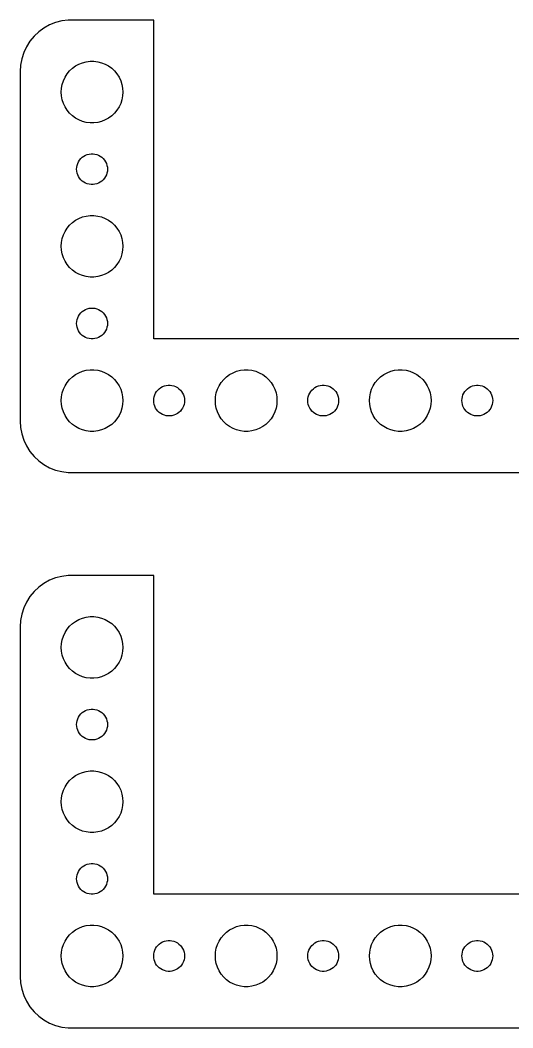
# Model space of a CAD drawing. Header units: metres. Extents: x -52 to 52, y 356 to 724.
# Drawn here: x -52 to -4, y 626 to 724 of the extents above; entities that cross this region are included whole.
import ezdxf

# ---------------------------------------------------------------- set-up
doc = ezdxf.new("R2010")
doc.units = ezdxf.units.M

msp = doc.modelspace()

# ---------------------------------------------------------------- linework, layer by layer
for p, q in [((-49.6791, 723.222), (-50.1871, 722.853)), ((-49.1289, 723.524), (-49.6791, 723.222)), ((-48.5451, 723.755), (-49.1289, 723.524)), ((-47.9369, 723.911), (-48.5451, 723.755)), ((-47.3139, 723.99), (-47.9369, 723.911)), ((-39, 723.99), (-47.3139, 723.99)), ((-39, 693), (-39, 723.99)), ((-50.6448, 722.423), (-51.0451, 721.939)), ((-50.1871, 722.853), (-50.6448, 722.423)), ((-51.3815, 721.409), (-51.6489, 720.841)), ((-51.0451, 721.939), (-51.3815, 721.409)), ((-51.8429, 720.243), (-51.9606, 719.627)), ((-51.6489, 720.841), (-51.8429, 720.243)), ((-51.9606, 719.627), (-52, 719)), ((-47.1869, 719.054), (-46.9123, 719.312)), ((-46.9123, 719.312), (-46.6075, 719.533)), ((-46.6075, 719.533), (-46.2773, 719.714)), ((-46.2773, 719.714), (-45.927, 719.853)), ((-45.927, 719.853), (-45.5621, 719.947)), ((-45.5621, 719.947), (-45.1884, 719.994)), ((-45.1884, 719.994), (-44.8116, 719.994)), ((-44.8116, 719.994), (-44.4379, 719.947)), ((-44.4379, 719.947), (-44.0729, 719.853)), ((-44.0729, 719.853), (-43.7227, 719.714)), ((-43.7227, 719.714), (-43.3925, 719.533)), ((-43.3925, 719.533), (-43.0877, 719.312)), ((-43.0877, 719.312), (-42.8131, 719.054)), ((-52, 719), (-52, 685)), ((-47.7893, 718.104), (-47.6289, 718.445)), ((-47.6289, 718.445), (-47.427, 718.763)), ((-47.427, 718.763), (-47.1869, 719.054)), ((-42.8131, 719.054), (-42.5729, 718.763)), ((-42.5729, 718.763), (-42.3711, 718.445)), ((-42.3711, 718.445), (-42.2107, 718.104)), ((-48, 717), (-47.9763, 717.376)), ((-47.9763, 717.376), (-47.9057, 717.746)), ((-47.9057, 717.746), (-47.7893, 718.104)), ((-42.2107, 718.104), (-42.0942, 717.746)), ((-42.0942, 717.746), (-42.0237, 717.376)), ((-42.0237, 717.376), (-42, 717)), ((-47.9763, 716.624), (-48, 717)), ((-47.9057, 716.254), (-47.9763, 716.624)), ((-47.7893, 715.896), (-47.9057, 716.254)), ((-42.0942, 716.254), (-42.2107, 715.896)), ((-42.0237, 716.624), (-42.0942, 716.254)), ((-42, 717), (-42.0237, 716.624)), ((-47.6289, 715.555), (-47.7893, 715.896)), ((-47.427, 715.237), (-47.6289, 715.555)), ((-42.3711, 715.555), (-42.5729, 715.237)), ((-42.2107, 715.896), (-42.3711, 715.555)), ((-47.1869, 714.946), (-47.427, 715.237)), ((-46.9123, 714.688), (-47.1869, 714.946)), ((-46.6075, 714.467), (-46.9123, 714.688)), ((-46.2773, 714.286), (-46.6075, 714.467)), ((-45.927, 714.147), (-46.2773, 714.286)), ((-43.7227, 714.286), (-44.0729, 714.147)), ((-43.3925, 714.467), (-43.7227, 714.286)), ((-43.0877, 714.688), (-43.3925, 714.467)), ((-42.8131, 714.946), (-43.0877, 714.688)), ((-42.5729, 715.237), (-42.8131, 714.946)), ((-45.5621, 714.053), (-45.927, 714.147)), ((-45.1884, 714.006), (-45.5621, 714.053)), ((-44.8116, 714.006), (-45.1884, 714.006)), ((-44.4379, 714.053), (-44.8116, 714.006)), ((-44.0729, 714.147), (-44.4379, 714.053)), ((-46.3145, 710.223), (-46.2135, 710.382)), ((-46.2135, 710.382), (-46.0934, 710.527)), ((-46.0934, 710.527), (-45.9561, 710.656)), ((-45.9561, 710.656), (-45.8037, 710.766)), ((-45.8037, 710.766), (-45.6387, 710.857)), ((-45.6387, 710.857), (-45.4635, 710.927)), ((-45.4635, 710.927), (-45.2811, 710.973)), ((-45.2811, 710.973), (-45.0942, 710.997)), ((-45.0942, 710.997), (-44.9058, 710.997)), ((-44.9058, 710.997), (-44.7189, 710.973)), ((-44.7189, 710.973), (-44.5365, 710.927)), ((-44.5365, 710.927), (-44.3613, 710.857)), ((-44.3613, 710.857), (-44.1963, 710.766)), ((-44.1963, 710.766), (-44.0439, 710.656)), ((-44.0439, 710.656), (-43.9065, 710.527)), ((-43.9065, 710.527), (-43.7865, 710.382)), ((-43.7865, 710.382), (-43.6855, 710.223)), ((-46.5, 709.5), (-46.4882, 709.688)), ((-46.4882, 709.312), (-46.5, 709.5)), ((-46.4882, 709.688), (-46.4529, 709.873)), ((-46.4529, 709.873), (-46.3947, 710.052)), ((-46.3947, 710.052), (-46.3145, 710.223)), ((-43.6855, 710.223), (-43.6053, 710.052)), ((-43.6053, 710.052), (-43.5471, 709.873)), ((-43.5471, 709.873), (-43.5118, 709.688)), ((-43.5118, 709.688), (-43.5, 709.5)), ((-43.5, 709.5), (-43.5118, 709.312)), ((-46.4529, 709.127), (-46.4882, 709.312)), ((-46.3947, 708.948), (-46.4529, 709.127)), ((-46.3145, 708.777), (-46.3947, 708.948)), ((-46.2135, 708.618), (-46.3145, 708.777)), ((-46.0934, 708.473), (-46.2135, 708.618)), ((-45.9561, 708.344), (-46.0934, 708.473)), ((-43.9065, 708.473), (-44.0439, 708.344)), ((-43.7865, 708.618), (-43.9065, 708.473)), ((-43.6855, 708.777), (-43.7865, 708.618)), ((-43.6053, 708.948), (-43.6855, 708.777)), ((-43.5471, 709.127), (-43.6053, 708.948)), ((-43.5118, 709.312), (-43.5471, 709.127)), ((-45.8037, 708.234), (-45.9561, 708.344)), ((-45.6387, 708.143), (-45.8037, 708.234)), ((-45.4635, 708.073), (-45.6387, 708.143)), ((-45.2811, 708.027), (-45.4635, 708.073)), ((-45.0942, 708.003), (-45.2811, 708.027)), ((-44.9058, 708.003), (-45.0942, 708.003)), ((-44.7189, 708.027), (-44.9058, 708.003)), ((-44.5365, 708.073), (-44.7189, 708.027)), ((-44.3613, 708.143), (-44.5365, 708.073)), ((-44.1963, 708.234), (-44.3613, 708.143)), ((-44.0439, 708.344), (-44.1963, 708.234)), ((-46.9123, 704.312), (-46.6075, 704.533)), ((-46.6075, 704.533), (-46.2773, 704.714)), ((-46.2773, 704.714), (-45.927, 704.853)), ((-45.927, 704.853), (-45.5621, 704.947)), ((-45.5621, 704.947), (-45.1884, 704.994)), ((-45.1884, 704.994), (-44.8116, 704.994)), ((-44.8116, 704.994), (-44.4379, 704.947)), ((-44.4379, 704.947), (-44.0729, 704.853)), ((-44.0729, 704.853), (-43.7227, 704.714)), ((-43.7227, 704.714), (-43.3925, 704.533)), ((-43.3925, 704.533), (-43.0877, 704.312)), ((-47.6289, 703.445), (-47.427, 703.763)), ((-47.427, 703.763), (-47.1869, 704.054)), ((-47.1869, 704.054), (-46.9123, 704.312)), ((-43.0877, 704.312), (-42.8131, 704.054)), ((-42.8131, 704.054), (-42.5729, 703.763)), ((-42.5729, 703.763), (-42.3711, 703.445)), ((-47.9763, 702.376), (-47.9057, 702.746)), ((-47.9057, 702.746), (-47.7893, 703.104)), ((-47.7893, 703.104), (-47.6289, 703.445)), ((-42.3711, 703.445), (-42.2107, 703.104)), ((-42.2107, 703.104), (-42.0942, 702.746)), ((-42.0942, 702.746), (-42.0237, 702.376)), ((-48, 702), (-47.9763, 702.376)), ((-47.9763, 701.624), (-48, 702)), ((-47.9057, 701.254), (-47.9763, 701.624)), ((-42.0237, 701.624), (-42.0942, 701.254)), ((-42.0237, 702.376), (-42, 702)), ((-42, 702), (-42.0237, 701.624)), ((-47.7893, 700.896), (-47.9057, 701.254)), ((-47.6289, 700.555), (-47.7893, 700.896)), ((-42.2107, 700.896), (-42.3711, 700.555)), ((-42.0942, 701.254), (-42.2107, 700.896)), ((-47.427, 700.237), (-47.6289, 700.555)), ((-47.1869, 699.946), (-47.427, 700.237)), ((-46.9123, 699.688), (-47.1869, 699.946)), ((-46.6075, 699.467), (-46.9123, 699.688)), ((-43.0877, 699.688), (-43.3925, 699.467)), ((-42.8131, 699.946), (-43.0877, 699.688)), ((-42.5729, 700.237), (-42.8131, 699.946)), ((-42.3711, 700.555), (-42.5729, 700.237)), ((-46.2773, 699.286), (-46.6075, 699.467)), ((-45.927, 699.147), (-46.2773, 699.286)), ((-45.5621, 699.053), (-45.927, 699.147)), ((-45.1884, 699.006), (-45.5621, 699.053)), ((-44.8116, 699.006), (-45.1884, 699.006)), ((-44.4379, 699.053), (-44.8116, 699.006)), ((-44.0729, 699.147), (-44.4379, 699.053)), ((-43.7227, 699.286), (-44.0729, 699.147)), ((-43.3925, 699.467), (-43.7227, 699.286)), ((-45.9561, 695.656), (-45.8037, 695.766)), ((-45.8037, 695.766), (-45.6387, 695.857)), ((-45.6387, 695.857), (-45.4635, 695.927)), ((-45.4635, 695.927), (-45.2811, 695.973)), ((-45.2811, 695.973), (-45.0942, 695.997)), ((-45.0942, 695.997), (-44.9058, 695.997)), ((-44.9058, 695.997), (-44.7189, 695.973)), ((-44.7189, 695.973), (-44.5365, 695.927)), ((-44.5365, 695.927), (-44.3613, 695.857)), ((-44.3613, 695.857), (-44.1963, 695.766)), ((-44.1963, 695.766), (-44.0439, 695.656)), ((-46.5, 694.5), (-46.4882, 694.688)), ((-46.4882, 694.688), (-46.4529, 694.873)), ((-46.4529, 694.873), (-46.3947, 695.052)), ((-46.3947, 695.052), (-46.3145, 695.223)), ((-46.3145, 695.223), (-46.2135, 695.382)), ((-46.2135, 695.382), (-46.0934, 695.527)), ((-46.0934, 695.527), (-45.9561, 695.656)), ((-44.0439, 695.656), (-43.9065, 695.527)), ((-43.9065, 695.527), (-43.7865, 695.382)), ((-43.7865, 695.382), (-43.6855, 695.223)), ((-43.6855, 695.223), (-43.6053, 695.052)), ((-43.6053, 695.052), (-43.5471, 694.873)), ((-43.5471, 694.873), (-43.5118, 694.688)), ((-43.5118, 694.688), (-43.5, 694.5)), ((-46.4882, 694.312), (-46.5, 694.5)), ((-46.4529, 694.127), (-46.4882, 694.312)), ((-46.3947, 693.948), (-46.4529, 694.127)), ((-46.3145, 693.777), (-46.3947, 693.948)), ((-46.2135, 693.618), (-46.3145, 693.777)), ((-43.6855, 693.777), (-43.7865, 693.618)), ((-43.6053, 693.948), (-43.6855, 693.777)), ((-43.5471, 694.127), (-43.6053, 693.948)), ((-43.5118, 694.312), (-43.5471, 694.127)), ((-43.5, 694.5), (-43.5118, 694.312)), ((-46.0934, 693.473), (-46.2135, 693.618)), ((-45.9561, 693.344), (-46.0934, 693.473)), ((-45.8037, 693.234), (-45.9561, 693.344)), ((-45.6387, 693.143), (-45.8037, 693.234)), ((-45.4635, 693.073), (-45.6387, 693.143)), ((-45.2811, 693.027), (-45.4635, 693.073)), ((-45.0942, 693.003), (-45.2811, 693.027)), ((-44.9058, 693.003), (-45.0942, 693.003)), ((-44.7189, 693.027), (-44.9058, 693.003)), ((-44.5365, 693.073), (-44.7189, 693.027)), ((-44.3613, 693.143), (-44.5365, 693.073)), ((-44.1963, 693.234), (-44.3613, 693.143)), ((-44.0439, 693.344), (-44.1963, 693.234)), ((-43.9065, 693.473), (-44.0439, 693.344)), ((-43.7865, 693.618), (-43.9065, 693.473)), ((39, 693), (-39, 693)), ((-46.2773, 689.714), (-45.927, 689.853)), ((-45.927, 689.853), (-45.5621, 689.947)), ((-45.5621, 689.947), (-45.1884, 689.994)), ((-45.1884, 689.994), (-44.8116, 689.994)), ((-44.8116, 689.994), (-44.4379, 689.947)), ((-44.4379, 689.947), (-44.0729, 689.853)), ((-44.0729, 689.853), (-43.7227, 689.714)), ((-31.2773, 689.714), (-30.927, 689.853)), ((-30.927, 689.853), (-30.5621, 689.947)), ((-30.5621, 689.947), (-30.1884, 689.994)), ((-30.1884, 689.994), (-29.8116, 689.994)), ((-29.8116, 689.994), (-29.4379, 689.947)), ((-29.4379, 689.947), (-29.0729, 689.853)), ((-29.0729, 689.853), (-28.7227, 689.714)), ((-16.2773, 689.714), (-15.927, 689.853)), ((-15.927, 689.853), (-15.5621, 689.947)), ((-15.5621, 689.947), (-15.1884, 689.994)), ((-15.1884, 689.994), (-14.8116, 689.994)), ((-14.8116, 689.994), (-14.4379, 689.947)), ((-14.4379, 689.947), (-14.0729, 689.853)), ((-14.0729, 689.853), (-13.7227, 689.714)), ((-47.427, 688.763), (-47.1869, 689.054)), ((-47.1869, 689.054), (-46.9123, 689.312)), ((-46.9123, 689.312), (-46.6075, 689.533)), ((-46.6075, 689.533), (-46.2773, 689.714)), ((-43.7227, 689.714), (-43.3925, 689.533)), ((-43.3925, 689.533), (-43.0877, 689.312)), ((-43.0877, 689.312), (-42.8131, 689.054)), ((-42.8131, 689.054), (-42.5729, 688.763)), ((-32.427, 688.763), (-32.1869, 689.054)), ((-32.1869, 689.054), (-31.9123, 689.312)), ((-31.9123, 689.312), (-31.6075, 689.533)), ((-31.6075, 689.533), (-31.2773, 689.714)), ((-28.7227, 689.714), (-28.3925, 689.533)), ((-28.3925, 689.533), (-28.0877, 689.312)), ((-28.0877, 689.312), (-27.8131, 689.054)), ((-27.8131, 689.054), (-27.5729, 688.763)), ((-17.427, 688.763), (-17.1869, 689.054)), ((-17.1869, 689.054), (-16.9123, 689.312)), ((-16.9123, 689.312), (-16.6075, 689.533)), ((-16.6075, 689.533), (-16.2773, 689.714)), ((-13.7227, 689.714), (-13.3925, 689.533)), ((-13.3925, 689.533), (-13.0877, 689.312)), ((-13.0877, 689.312), (-12.8131, 689.054)), ((-12.8131, 689.054), (-12.5729, 688.763)), ((-47.9057, 687.746), (-47.7893, 688.104)), ((-47.7893, 688.104), (-47.6289, 688.445)), ((-47.6289, 688.445), (-47.427, 688.763)), ((-42.5729, 688.763), (-42.3711, 688.445)), ((-42.3711, 688.445), (-42.2107, 688.104)), ((-42.2107, 688.104), (-42.0942, 687.746)), ((-38.8145, 687.723), (-38.7135, 687.882)), ((-38.7135, 687.882), (-38.5934, 688.027)), ((-38.5934, 688.027), (-38.4561, 688.156)), ((-38.4561, 688.156), (-38.3037, 688.266)), ((-38.3037, 688.266), (-38.1387, 688.357)), ((-38.1387, 688.357), (-37.9635, 688.427)), ((-37.9635, 688.427), (-37.7811, 688.473)), ((-37.7811, 688.473), (-37.5942, 688.497)), ((-37.5942, 688.497), (-37.4058, 688.497)), ((-37.4058, 688.497), (-37.2189, 688.473)), ((-37.2189, 688.473), (-37.0365, 688.427)), ((-37.0365, 688.427), (-36.8613, 688.357)), ((-36.8613, 688.357), (-36.6963, 688.266)), ((-36.6963, 688.266), (-36.5439, 688.156)), ((-36.5439, 688.156), (-36.4065, 688.027)), ((-36.4065, 688.027), (-36.2865, 687.882)), ((-36.2865, 687.882), (-36.1855, 687.723)), ((-32.9057, 687.746), (-32.7893, 688.104)), ((-32.7893, 688.104), (-32.6289, 688.445)), ((-32.6289, 688.445), (-32.427, 688.763)), ((-27.5729, 688.763), (-27.3711, 688.445)), ((-27.3711, 688.445), (-27.2107, 688.104)), ((-27.2107, 688.104), (-27.0942, 687.746)), ((-23.8145, 687.723), (-23.7135, 687.882)), ((-23.7135, 687.882), (-23.5934, 688.027)), ((-23.5934, 688.027), (-23.4561, 688.156)), ((-23.4561, 688.156), (-23.3037, 688.266)), ((-23.3037, 688.266), (-23.1387, 688.357)), ((-23.1387, 688.357), (-22.9635, 688.427)), ((-22.9635, 688.427), (-22.7811, 688.473)), ((-22.7811, 688.473), (-22.5942, 688.497)), ((-22.5942, 688.497), (-22.4058, 688.497)), ((-22.4058, 688.497), (-22.2189, 688.473)), ((-22.2189, 688.473), (-22.0365, 688.427)), ((-22.0365, 688.427), (-21.8613, 688.357)), ((-21.8613, 688.357), (-21.6963, 688.266)), ((-21.6963, 688.266), (-21.5439, 688.156)), ((-21.5439, 688.156), (-21.4065, 688.027)), ((-21.4065, 688.027), (-21.2865, 687.882)), ((-21.2865, 687.882), (-21.1855, 687.723)), ((-17.9057, 687.746), (-17.7893, 688.104)), ((-17.7893, 688.104), (-17.6289, 688.445)), ((-17.6289, 688.445), (-17.427, 688.763)), ((-12.5729, 688.763), (-12.3711, 688.445)), ((-12.3711, 688.445), (-12.2107, 688.104)), ((-12.2107, 688.104), (-12.0942, 687.746)), ((-8.81445, 687.723), (-8.71352, 687.882)), ((-8.71352, 687.882), (-8.59344, 688.027)), ((-8.59344, 688.027), (-8.45613, 688.156)), ((-8.45613, 688.156), (-8.30373, 688.266)), ((-8.30373, 688.266), (-8.13866, 688.357)), ((-8.13866, 688.357), (-7.96352, 688.427)), ((-7.96352, 688.427), (-7.78107, 688.473)), ((-7.78107, 688.473), (-7.59418, 688.497)), ((-7.59418, 688.497), (-7.40581, 688.497)), ((-7.40581, 688.497), (-7.21892, 688.473)), ((-7.21892, 688.473), (-7.03647, 688.427)), ((-7.03647, 688.427), (-6.86133, 688.357)), ((-6.86133, 688.357), (-6.69626, 688.266)), ((-6.69626, 688.266), (-6.54385, 688.156)), ((-6.54385, 688.156), (-6.40654, 688.027)), ((-6.40654, 688.027), (-6.28647, 687.882)), ((-6.28647, 687.882), (-6.18553, 687.723)), ((-48, 687), (-47.9763, 687.376)), ((-47.9763, 686.624), (-48, 687)), ((-47.9763, 687.376), (-47.9057, 687.746)), ((-42.0942, 687.746), (-42.0237, 687.376)), ((-42.0237, 687.376), (-42, 687)), ((-42, 687), (-42.0237, 686.624)), ((-39, 687), (-38.9882, 687.188)), ((-38.9882, 686.812), (-39, 687)), ((-38.9882, 687.188), (-38.9529, 687.373)), ((-38.9529, 687.373), (-38.8947, 687.552)), ((-38.8947, 687.552), (-38.8145, 687.723)), ((-36.1855, 687.723), (-36.1053, 687.552)), ((-36.1053, 687.552), (-36.0471, 687.373)), ((-36.0471, 687.373), (-36.0118, 687.188)), ((-36.0118, 687.188), (-36, 687)), ((-36, 687), (-36.0118, 686.812)), ((-33, 687), (-32.9763, 687.376)), ((-32.9763, 686.624), (-33, 687)), ((-32.9763, 687.376), (-32.9057, 687.746)), ((-27.0942, 687.746), (-27.0237, 687.376)), ((-27.0237, 687.376), (-27, 687)), ((-27, 687), (-27.0237, 686.624)), ((-24, 687), (-23.9882, 687.188)), ((-23.9882, 686.812), (-24, 687)), ((-23.9882, 687.188), (-23.9529, 687.373)), ((-23.9529, 687.373), (-23.8947, 687.552)), ((-23.8947, 687.552), (-23.8145, 687.723)), ((-21.1855, 687.723), (-21.1053, 687.552)), ((-21.1053, 687.552), (-21.0471, 687.373)), ((-21.0471, 687.373), (-21.0118, 687.188)), ((-21.0118, 687.188), (-21, 687)), ((-21, 687), (-21.0118, 686.812)), ((-18, 687), (-17.9763, 687.376)), ((-17.9763, 686.624), (-18, 687)), ((-17.9763, 687.376), (-17.9057, 687.746)), ((-12.0942, 687.746), (-12.0237, 687.376)), ((-12.0237, 687.376), (-12, 687)), ((-12, 687), (-12.0237, 686.624)), ((-9, 687), (-8.98816, 687.188)), ((-8.98816, 686.812), (-9, 687)), ((-8.98816, 687.188), (-8.95287, 687.373)), ((-8.95287, 687.373), (-8.89465, 687.552)), ((-8.89465, 687.552), (-8.81445, 687.723)), ((-6.18553, 687.723), (-6.10533, 687.552)), ((-6.10533, 687.552), (-6.04712, 687.373)), ((-6.04712, 687.373), (-6.01183, 687.188)), ((-6.01183, 687.188), (-6, 687)), ((-6, 687), (-6.01183, 686.812)), ((-47.9057, 686.254), (-47.9763, 686.624)), ((-47.7893, 685.896), (-47.9057, 686.254)), ((-47.6289, 685.555), (-47.7893, 685.896)), ((-42.2107, 685.896), (-42.3711, 685.555)), ((-42.0942, 686.254), (-42.2107, 685.896)), ((-42.0237, 686.624), (-42.0942, 686.254)), ((-38.9529, 686.627), (-38.9882, 686.812)), ((-38.8947, 686.448), (-38.9529, 686.627)), ((-38.8145, 686.277), (-38.8947, 686.448)), ((-38.7135, 686.118), (-38.8145, 686.277)), ((-38.5934, 685.973), (-38.7135, 686.118)), ((-38.4561, 685.844), (-38.5934, 685.973)), ((-36.4065, 685.973), (-36.5439, 685.844)), ((-36.2865, 686.118), (-36.4065, 685.973)), ((-36.1855, 686.277), (-36.2865, 686.118)), ((-36.1053, 686.448), (-36.1855, 686.277)), ((-36.0471, 686.627), (-36.1053, 686.448)), ((-36.0118, 686.812), (-36.0471, 686.627)), ((-32.9057, 686.254), (-32.9763, 686.624)), ((-32.7893, 685.896), (-32.9057, 686.254)), ((-32.6289, 685.555), (-32.7893, 685.896)), ((-27.2107, 685.896), (-27.3711, 685.555)), ((-27.0942, 686.254), (-27.2107, 685.896)), ((-27.0237, 686.624), (-27.0942, 686.254)), ((-23.9529, 686.627), (-23.9882, 686.812)), ((-23.8947, 686.448), (-23.9529, 686.627)), ((-23.8145, 686.277), (-23.8947, 686.448)), ((-23.7135, 686.118), (-23.8145, 686.277)), ((-23.5934, 685.973), (-23.7135, 686.118)), ((-23.4561, 685.844), (-23.5934, 685.973)), ((-21.4065, 685.973), (-21.5439, 685.844)), ((-21.2865, 686.118), (-21.4065, 685.973)), ((-21.1855, 686.277), (-21.2865, 686.118)), ((-21.1053, 686.448), (-21.1855, 686.277)), ((-21.0471, 686.627), (-21.1053, 686.448)), ((-21.0118, 686.812), (-21.0471, 686.627)), ((-17.9057, 686.254), (-17.9763, 686.624)), ((-17.7893, 685.896), (-17.9057, 686.254)), ((-17.6289, 685.555), (-17.7893, 685.896)), ((-12.2107, 685.896), (-12.3711, 685.555)), ((-12.0942, 686.254), (-12.2107, 685.896)), ((-12.0237, 686.624), (-12.0942, 686.254)), ((-8.95287, 686.627), (-8.98816, 686.812)), ((-8.89465, 686.448), (-8.95287, 686.627)), ((-8.81445, 686.277), (-8.89465, 686.448)), ((-8.71352, 686.118), (-8.81445, 686.277)), ((-8.59344, 685.973), (-8.71352, 686.118)), ((-8.45613, 685.844), (-8.59344, 685.973)), ((-6.40654, 685.973), (-6.54385, 685.844)), ((-6.28647, 686.118), (-6.40654, 685.973)), ((-6.18553, 686.277), (-6.28647, 686.118)), ((-6.10533, 686.448), (-6.18553, 686.277)), ((-6.04712, 686.627), (-6.10533, 686.448)), ((-6.01183, 686.812), (-6.04712, 686.627)), ((-52, 685), (-51.9606, 684.373)), ((-47.427, 685.237), (-47.6289, 685.555)), ((-47.1869, 684.946), (-47.427, 685.237)), ((-46.9123, 684.688), (-47.1869, 684.946)), ((-42.8131, 684.946), (-43.0877, 684.688)), ((-42.5729, 685.237), (-42.8131, 684.946)), ((-42.3711, 685.555), (-42.5729, 685.237)), ((-38.3037, 685.734), (-38.4561, 685.844)), ((-38.1387, 685.643), (-38.3037, 685.734)), ((-37.9635, 685.573), (-38.1387, 685.643)), ((-37.7811, 685.527), (-37.9635, 685.573)), ((-37.5942, 685.503), (-37.7811, 685.527)), ((-37.4058, 685.503), (-37.5942, 685.503)), ((-37.2189, 685.527), (-37.4058, 685.503)), ((-37.0365, 685.573), (-37.2189, 685.527)), ((-36.8613, 685.643), (-37.0365, 685.573)), ((-36.6963, 685.734), (-36.8613, 685.643)), ((-36.5439, 685.844), (-36.6963, 685.734)), ((-32.427, 685.237), (-32.6289, 685.555)), ((-32.1869, 684.946), (-32.427, 685.237)), ((-31.9123, 684.688), (-32.1869, 684.946)), ((-27.8131, 684.946), (-28.0877, 684.688)), ((-27.5729, 685.237), (-27.8131, 684.946)), ((-27.3711, 685.555), (-27.5729, 685.237)), ((-23.3037, 685.734), (-23.4561, 685.844)), ((-23.1387, 685.643), (-23.3037, 685.734)), ((-22.9635, 685.573), (-23.1387, 685.643)), ((-22.7811, 685.527), (-22.9635, 685.573)), ((-22.5942, 685.503), (-22.7811, 685.527)), ((-22.4058, 685.503), (-22.5942, 685.503)), ((-22.2189, 685.527), (-22.4058, 685.503)), ((-22.0365, 685.573), (-22.2189, 685.527)), ((-21.8613, 685.643), (-22.0365, 685.573)), ((-21.6963, 685.734), (-21.8613, 685.643)), ((-21.5439, 685.844), (-21.6963, 685.734)), ((-17.427, 685.237), (-17.6289, 685.555)), ((-17.1869, 684.946), (-17.427, 685.237)), ((-16.9123, 684.688), (-17.1869, 684.946)), ((-12.8131, 684.946), (-13.0877, 684.688)), ((-12.5729, 685.237), (-12.8131, 684.946)), ((-12.3711, 685.555), (-12.5729, 685.237)), ((-8.30373, 685.734), (-8.45613, 685.844)), ((-8.13866, 685.643), (-8.30373, 685.734)), ((-7.96352, 685.573), (-8.13866, 685.643)), ((-7.78107, 685.527), (-7.96352, 685.573)), ((-7.59418, 685.503), (-7.78107, 685.527)), ((-7.40581, 685.503), (-7.59418, 685.503)), ((-7.21892, 685.527), (-7.40581, 685.503)), ((-7.03647, 685.573), (-7.21892, 685.527)), ((-6.86133, 685.643), (-7.03647, 685.573)), ((-6.69626, 685.734), (-6.86133, 685.643)), ((-6.54385, 685.844), (-6.69626, 685.734)), ((-51.9606, 684.373), (-51.8429, 683.757)), ((-46.6075, 684.467), (-46.9123, 684.688)), ((-46.2773, 684.286), (-46.6075, 684.467)), ((-45.927, 684.147), (-46.2773, 684.286)), ((-45.5621, 684.053), (-45.927, 684.147)), ((-45.1884, 684.006), (-45.5621, 684.053)), ((-44.8116, 684.006), (-45.1884, 684.006)), ((-44.4379, 684.053), (-44.8116, 684.006)), ((-44.0729, 684.147), (-44.4379, 684.053)), ((-43.7227, 684.286), (-44.0729, 684.147)), ((-43.3925, 684.467), (-43.7227, 684.286)), ((-43.0877, 684.688), (-43.3925, 684.467)), ((-31.6075, 684.467), (-31.9123, 684.688)), ((-31.2773, 684.286), (-31.6075, 684.467)), ((-30.927, 684.147), (-31.2773, 684.286)), ((-30.5621, 684.053), (-30.927, 684.147)), ((-30.1884, 684.006), (-30.5621, 684.053)), ((-29.8116, 684.006), (-30.1884, 684.006)), ((-29.4379, 684.053), (-29.8116, 684.006)), ((-29.0729, 684.147), (-29.4379, 684.053)), ((-28.7227, 684.286), (-29.0729, 684.147)), ((-28.3925, 684.467), (-28.7227, 684.286)), ((-28.0877, 684.688), (-28.3925, 684.467)), ((-16.6075, 684.467), (-16.9123, 684.688)), ((-16.2773, 684.286), (-16.6075, 684.467)), ((-15.927, 684.147), (-16.2773, 684.286)), ((-15.5621, 684.053), (-15.927, 684.147)), ((-15.1884, 684.006), (-15.5621, 684.053)), ((-14.8116, 684.006), (-15.1884, 684.006)), ((-14.4379, 684.053), (-14.8116, 684.006)), ((-14.0729, 684.147), (-14.4379, 684.053)), ((-13.7227, 684.286), (-14.0729, 684.147)), ((-13.3925, 684.467), (-13.7227, 684.286)), ((-13.0877, 684.688), (-13.3925, 684.467)), ((-51.8429, 683.757), (-51.6489, 683.159)), ((-51.6489, 683.159), (-51.3815, 682.591)), ((-51.3815, 682.591), (-51.0451, 682.061)), ((-51.0451, 682.061), (-50.6448, 681.577)), ((-50.6448, 681.577), (-50.1871, 681.147)), ((-50.1871, 681.147), (-49.6791, 680.778)), ((-49.6791, 680.778), (-49.1289, 680.476)), ((-49.1289, 680.476), (-48.5451, 680.245)), ((-48.5451, 680.245), (-47.9369, 680.089)), ((-47.9369, 680.089), (-47.3139, 680.01)), ((-47.3139, 680.01), (47.3139, 680.01)), ((-49.6791, 669.222), (-50.1871, 668.853)), ((-49.1289, 669.524), (-49.6791, 669.222)), ((-48.5451, 669.755), (-49.1289, 669.524)), ((-47.9369, 669.911), (-48.5451, 669.755)), ((-47.3139, 669.99), (-47.9369, 669.911)), ((-39, 669.99), (-47.3139, 669.99)), ((-39, 639), (-39, 669.99)), ((-50.6448, 668.423), (-51.0451, 667.939)), ((-50.1871, 668.853), (-50.6448, 668.423)), ((-51.3815, 667.409), (-51.6489, 666.841)), ((-51.0451, 667.939), (-51.3815, 667.409)), ((-51.6489, 666.841), (-51.8429, 666.243)), ((-51.9606, 665.627), (-52, 665)), ((-51.8429, 666.243), (-51.9606, 665.627)), ((-47.1869, 665.054), (-46.9123, 665.312)), ((-46.9123, 665.312), (-46.6075, 665.533)), ((-46.6075, 665.533), (-46.2773, 665.714)), ((-46.2773, 665.714), (-45.927, 665.853)), ((-45.927, 665.853), (-45.5621, 665.947)), ((-45.5621, 665.947), (-45.1884, 665.994)), ((-45.1884, 665.994), (-44.8116, 665.994)), ((-44.8116, 665.994), (-44.4379, 665.947)), ((-44.4379, 665.947), (-44.0729, 665.853)), ((-44.0729, 665.853), (-43.7227, 665.714)), ((-43.7227, 665.714), (-43.3925, 665.533)), ((-43.3925, 665.533), (-43.0877, 665.312)), ((-43.0877, 665.312), (-42.8131, 665.054)), ((-52, 665), (-52, 631)), ((-47.7893, 664.104), (-47.6289, 664.445)), ((-47.6289, 664.445), (-47.427, 664.763)), ((-47.427, 664.763), (-47.1869, 665.054)), ((-42.8131, 665.054), (-42.5729, 664.763)), ((-42.5729, 664.763), (-42.3711, 664.445)), ((-42.3711, 664.445), (-42.2107, 664.104)), ((-48, 663), (-47.9763, 663.376)), ((-47.9763, 663.376), (-47.9057, 663.746)), ((-47.9057, 663.746), (-47.7893, 664.104)), ((-42.2107, 664.104), (-42.0942, 663.746)), ((-42.0942, 663.746), (-42.0237, 663.376)), ((-42.0237, 663.376), (-42, 663)), ((-47.9763, 662.624), (-48, 663)), ((-47.9057, 662.254), (-47.9763, 662.624)), ((-42.0237, 662.624), (-42.0942, 662.254)), ((-42, 663), (-42.0237, 662.624)), ((-47.7893, 661.896), (-47.9057, 662.254)), ((-47.6289, 661.555), (-47.7893, 661.896)), ((-47.427, 661.237), (-47.6289, 661.555)), ((-42.3711, 661.555), (-42.5729, 661.237)), ((-42.2107, 661.896), (-42.3711, 661.555)), ((-42.0942, 662.254), (-42.2107, 661.896)), ((-47.1869, 660.946), (-47.427, 661.237)), ((-46.9123, 660.688), (-47.1869, 660.946)), ((-46.6075, 660.467), (-46.9123, 660.688)), ((-46.2773, 660.286), (-46.6075, 660.467)), ((-43.3925, 660.467), (-43.7227, 660.286)), ((-43.0877, 660.688), (-43.3925, 660.467)), ((-42.8131, 660.946), (-43.0877, 660.688)), ((-42.5729, 661.237), (-42.8131, 660.946)), ((-45.927, 660.147), (-46.2773, 660.286)), ((-45.5621, 660.053), (-45.927, 660.147)), ((-45.1884, 660.006), (-45.5621, 660.053)), ((-44.8116, 660.006), (-45.1884, 660.006)), ((-44.4379, 660.053), (-44.8116, 660.006)), ((-44.0729, 660.147), (-44.4379, 660.053)), ((-43.7227, 660.286), (-44.0729, 660.147)), ((-46.2135, 656.382), (-46.0934, 656.527)), ((-46.0934, 656.527), (-45.9561, 656.656)), ((-45.9561, 656.656), (-45.8037, 656.766)), ((-45.8037, 656.766), (-45.6387, 656.857)), ((-45.6387, 656.857), (-45.4635, 656.927)), ((-45.4635, 656.927), (-45.2811, 656.973)), ((-45.2811, 656.973), (-45.0942, 656.997)), ((-45.0942, 656.997), (-44.9058, 656.997)), ((-44.9058, 656.997), (-44.7189, 656.973)), ((-44.7189, 656.973), (-44.5365, 656.927)), ((-44.5365, 656.927), (-44.3613, 656.857)), ((-44.3613, 656.857), (-44.1963, 656.766)), ((-44.1963, 656.766), (-44.0439, 656.656)), ((-44.0439, 656.656), (-43.9065, 656.527)), ((-43.9065, 656.527), (-43.7865, 656.382)), ((-46.5, 655.5), (-46.4882, 655.688)), ((-46.4882, 655.312), (-46.5, 655.5)), ((-46.4882, 655.688), (-46.4529, 655.873)), ((-46.4529, 655.873), (-46.3947, 656.052)), ((-46.3947, 656.052), (-46.3145, 656.223)), ((-46.3145, 656.223), (-46.2135, 656.382)), ((-43.7865, 656.382), (-43.6855, 656.223)), ((-43.6855, 656.223), (-43.6053, 656.052)), ((-43.6053, 656.052), (-43.5471, 655.873)), ((-43.5471, 655.873), (-43.5118, 655.688)), ((-43.5118, 655.688), (-43.5, 655.5)), ((-43.5, 655.5), (-43.5118, 655.312)), ((-46.4529, 655.127), (-46.4882, 655.312)), ((-46.3947, 654.948), (-46.4529, 655.127)), ((-46.3145, 654.777), (-46.3947, 654.948)), ((-46.2135, 654.618), (-46.3145, 654.777)), ((-46.0934, 654.473), (-46.2135, 654.618)), ((-43.7865, 654.618), (-43.9065, 654.473)), ((-43.6855, 654.777), (-43.7865, 654.618)), ((-43.6053, 654.948), (-43.6855, 654.777)), ((-43.5471, 655.127), (-43.6053, 654.948)), ((-43.5118, 655.312), (-43.5471, 655.127)), ((-45.9561, 654.344), (-46.0934, 654.473)), ((-45.8037, 654.234), (-45.9561, 654.344)), ((-45.6387, 654.143), (-45.8037, 654.234)), ((-45.4635, 654.073), (-45.6387, 654.143)), ((-45.2811, 654.027), (-45.4635, 654.073)), ((-45.0942, 654.003), (-45.2811, 654.027)), ((-44.9058, 654.003), (-45.0942, 654.003)), ((-44.7189, 654.027), (-44.9058, 654.003)), ((-44.5365, 654.073), (-44.7189, 654.027)), ((-44.3613, 654.143), (-44.5365, 654.073)), ((-44.1963, 654.234), (-44.3613, 654.143)), ((-44.0439, 654.344), (-44.1963, 654.234)), ((-43.9065, 654.473), (-44.0439, 654.344)), ((-46.6075, 650.533), (-46.2773, 650.714)), ((-46.2773, 650.714), (-45.927, 650.853)), ((-45.927, 650.853), (-45.5621, 650.947)), ((-45.5621, 650.947), (-45.1884, 650.994)), ((-45.1884, 650.994), (-44.8116, 650.994)), ((-44.8116, 650.994), (-44.4379, 650.947)), ((-44.4379, 650.947), (-44.0729, 650.853)), ((-44.0729, 650.853), (-43.7227, 650.714)), ((-43.7227, 650.714), (-43.3925, 650.533)), ((-47.6289, 649.445), (-47.427, 649.763)), ((-47.427, 649.763), (-47.1869, 650.054)), ((-47.1869, 650.054), (-46.9123, 650.312)), ((-46.9123, 650.312), (-46.6075, 650.533)), ((-43.3925, 650.533), (-43.0877, 650.312)), ((-43.0877, 650.312), (-42.8131, 650.054)), ((-42.8131, 650.054), (-42.5729, 649.763)), ((-42.5729, 649.763), (-42.3711, 649.445)), ((-47.9763, 648.376), (-47.9057, 648.746)), ((-47.9057, 648.746), (-47.7893, 649.104)), ((-47.7893, 649.104), (-47.6289, 649.445)), ((-42.3711, 649.445), (-42.2107, 649.104)), ((-42.2107, 649.104), (-42.0942, 648.746)), ((-42.0942, 648.746), (-42.0237, 648.376)), ((-48, 648), (-47.9763, 648.376)), ((-47.9763, 647.624), (-48, 648)), ((-42.0237, 648.376), (-42, 648)), ((-42, 648), (-42.0237, 647.624)), ((-47.9057, 647.254), (-47.9763, 647.624)), ((-47.7893, 646.896), (-47.9057, 647.254)), ((-47.6289, 646.555), (-47.7893, 646.896)), ((-42.2107, 646.896), (-42.3711, 646.555)), ((-42.0942, 647.254), (-42.2107, 646.896)), ((-42.0237, 647.624), (-42.0942, 647.254)), ((-47.427, 646.237), (-47.6289, 646.555)), ((-47.1869, 645.946), (-47.427, 646.237)), ((-46.9123, 645.688), (-47.1869, 645.946)), ((-42.8131, 645.946), (-43.0877, 645.688)), ((-42.5729, 646.237), (-42.8131, 645.946)), ((-42.3711, 646.555), (-42.5729, 646.237)), ((-46.6075, 645.467), (-46.9123, 645.688)), ((-46.2773, 645.286), (-46.6075, 645.467)), ((-45.927, 645.147), (-46.2773, 645.286)), ((-45.5621, 645.053), (-45.927, 645.147)), ((-45.1884, 645.006), (-45.5621, 645.053)), ((-44.8116, 645.006), (-45.1884, 645.006)), ((-44.4379, 645.053), (-44.8116, 645.006)), ((-44.0729, 645.147), (-44.4379, 645.053)), ((-43.7227, 645.286), (-44.0729, 645.147)), ((-43.3925, 645.467), (-43.7227, 645.286)), ((-43.0877, 645.688), (-43.3925, 645.467)), ((-45.8037, 641.766), (-45.6387, 641.857)), ((-45.6387, 641.857), (-45.4635, 641.927)), ((-45.4635, 641.927), (-45.2811, 641.973)), ((-45.2811, 641.973), (-45.0942, 641.997)), ((-45.0942, 641.997), (-44.9058, 641.997)), ((-44.9058, 641.997), (-44.7189, 641.973)), ((-44.7189, 641.973), (-44.5365, 641.927)), ((-44.5365, 641.927), (-44.3613, 641.857)), ((-44.3613, 641.857), (-44.1963, 641.766)), ((-46.4882, 640.688), (-46.4529, 640.873)), ((-46.4529, 640.873), (-46.3947, 641.052)), ((-46.3947, 641.052), (-46.3145, 641.223)), ((-46.3145, 641.223), (-46.2135, 641.382)), ((-46.2135, 641.382), (-46.0934, 641.527)), ((-46.0934, 641.527), (-45.9561, 641.656)), ((-45.9561, 641.656), (-45.8037, 641.766)), ((-44.1963, 641.766), (-44.0439, 641.656)), ((-44.0439, 641.656), (-43.9065, 641.527)), ((-43.9065, 641.527), (-43.7865, 641.382)), ((-43.7865, 641.382), (-43.6855, 641.223)), ((-43.6855, 641.223), (-43.6053, 641.052)), ((-43.6053, 641.052), (-43.5471, 640.873)), ((-43.5471, 640.873), (-43.5118, 640.688)), ((-46.5, 640.5), (-46.4882, 640.688)), ((-46.4882, 640.312), (-46.5, 640.5)), ((-46.4529, 640.127), (-46.4882, 640.312)), ((-46.3947, 639.948), (-46.4529, 640.127)), ((-46.3145, 639.777), (-46.3947, 639.948)), ((-43.6053, 639.948), (-43.6855, 639.777)), ((-43.5471, 640.127), (-43.6053, 639.948)), ((-43.5118, 640.312), (-43.5471, 640.127)), ((-43.5118, 640.688), (-43.5, 640.5)), ((-43.5, 640.5), (-43.5118, 640.312)), ((-46.2135, 639.618), (-46.3145, 639.777)), ((-46.0934, 639.473), (-46.2135, 639.618)), ((-45.9561, 639.344), (-46.0934, 639.473)), ((-45.8037, 639.234), (-45.9561, 639.344)), ((-45.6387, 639.143), (-45.8037, 639.234)), ((-45.4635, 639.073), (-45.6387, 639.143)), ((-45.2811, 639.027), (-45.4635, 639.073)), ((-45.0942, 639.003), (-45.2811, 639.027)), ((-44.9058, 639.003), (-45.0942, 639.003)), ((-44.7189, 639.027), (-44.9058, 639.003)), ((-44.5365, 639.073), (-44.7189, 639.027)), ((-44.3613, 639.143), (-44.5365, 639.073)), ((-44.1963, 639.234), (-44.3613, 639.143)), ((-44.0439, 639.344), (-44.1963, 639.234)), ((-43.9065, 639.473), (-44.0439, 639.344)), ((-43.7865, 639.618), (-43.9065, 639.473)), ((-43.6855, 639.777), (-43.7865, 639.618)), ((39, 639), (-39, 639)), ((-45.927, 635.853), (-45.5621, 635.947)), ((-45.5621, 635.947), (-45.1884, 635.994)), ((-45.1884, 635.994), (-44.8116, 635.994)), ((-44.8116, 635.994), (-44.4379, 635.947)), ((-44.4379, 635.947), (-44.0729, 635.853)), ((-30.927, 635.853), (-30.5621, 635.947)), ((-30.5621, 635.947), (-30.1884, 635.994)), ((-30.1884, 635.994), (-29.8116, 635.994)), ((-29.8116, 635.994), (-29.4379, 635.947)), ((-29.4379, 635.947), (-29.0729, 635.853)), ((-15.927, 635.853), (-15.5621, 635.947)), ((-15.5621, 635.947), (-15.1884, 635.994)), ((-15.1884, 635.994), (-14.8116, 635.994)), ((-14.8116, 635.994), (-14.4379, 635.947)), ((-14.4379, 635.947), (-14.0729, 635.853)), ((-47.427, 634.763), (-47.1869, 635.054)), ((-47.1869, 635.054), (-46.9123, 635.312)), ((-46.9123, 635.312), (-46.6075, 635.533)), ((-46.6075, 635.533), (-46.2773, 635.714)), ((-46.2773, 635.714), (-45.927, 635.853)), ((-44.0729, 635.853), (-43.7227, 635.714)), ((-43.7227, 635.714), (-43.3925, 635.533)), ((-43.3925, 635.533), (-43.0877, 635.312)), ((-43.0877, 635.312), (-42.8131, 635.054)), ((-42.8131, 635.054), (-42.5729, 634.763)), ((-32.427, 634.763), (-32.1869, 635.054)), ((-32.1869, 635.054), (-31.9123, 635.312)), ((-31.9123, 635.312), (-31.6075, 635.533)), ((-31.6075, 635.533), (-31.2773, 635.714)), ((-31.2773, 635.714), (-30.927, 635.853)), ((-29.0729, 635.853), (-28.7227, 635.714)), ((-28.7227, 635.714), (-28.3925, 635.533)), ((-28.3925, 635.533), (-28.0877, 635.312)), ((-28.0877, 635.312), (-27.8131, 635.054)), ((-27.8131, 635.054), (-27.5729, 634.763)), ((-17.427, 634.763), (-17.1869, 635.054)), ((-17.1869, 635.054), (-16.9123, 635.312)), ((-16.9123, 635.312), (-16.6075, 635.533)), ((-16.6075, 635.533), (-16.2773, 635.714)), ((-16.2773, 635.714), (-15.927, 635.853)), ((-14.0729, 635.853), (-13.7227, 635.714)), ((-13.7227, 635.714), (-13.3925, 635.533)), ((-13.3925, 635.533), (-13.0877, 635.312)), ((-13.0877, 635.312), (-12.8131, 635.054)), ((-12.8131, 635.054), (-12.5729, 634.763)), ((-47.9057, 633.746), (-47.7893, 634.104)), ((-47.7893, 634.104), (-47.6289, 634.445)), ((-47.6289, 634.445), (-47.427, 634.763)), ((-42.5729, 634.763), (-42.3711, 634.445)), ((-42.3711, 634.445), (-42.2107, 634.104)), ((-42.2107, 634.104), (-42.0942, 633.746)), ((-38.7135, 633.882), (-38.5934, 634.027)), ((-38.5934, 634.027), (-38.4561, 634.156)), ((-38.4561, 634.156), (-38.3037, 634.266)), ((-38.3037, 634.266), (-38.1387, 634.357)), ((-38.1387, 634.357), (-37.9635, 634.427)), ((-37.9635, 634.427), (-37.7811, 634.473)), ((-37.7811, 634.473), (-37.5942, 634.497)), ((-37.5942, 634.497), (-37.4058, 634.497)), ((-37.4058, 634.497), (-37.2189, 634.473)), ((-37.2189, 634.473), (-37.0365, 634.427)), ((-37.0365, 634.427), (-36.8613, 634.357)), ((-36.8613, 634.357), (-36.6963, 634.266)), ((-36.6963, 634.266), (-36.5439, 634.156)), ((-36.5439, 634.156), (-36.4065, 634.027)), ((-36.4065, 634.027), (-36.2865, 633.882)), ((-32.9057, 633.746), (-32.7893, 634.104)), ((-32.7893, 634.104), (-32.6289, 634.445)), ((-32.6289, 634.445), (-32.427, 634.763)), ((-27.5729, 634.763), (-27.3711, 634.445)), ((-27.3711, 634.445), (-27.2107, 634.104)), ((-27.2107, 634.104), (-27.0942, 633.746)), ((-23.7135, 633.882), (-23.5934, 634.027)), ((-23.5934, 634.027), (-23.4561, 634.156)), ((-23.4561, 634.156), (-23.3037, 634.266)), ((-23.3037, 634.266), (-23.1387, 634.357)), ((-23.1387, 634.357), (-22.9635, 634.427)), ((-22.9635, 634.427), (-22.7811, 634.473)), ((-22.7811, 634.473), (-22.5942, 634.497)), ((-22.5942, 634.497), (-22.4058, 634.497)), ((-22.4058, 634.497), (-22.2189, 634.473)), ((-22.2189, 634.473), (-22.0365, 634.427)), ((-22.0365, 634.427), (-21.8613, 634.357)), ((-21.8613, 634.357), (-21.6963, 634.266)), ((-21.6963, 634.266), (-21.5439, 634.156)), ((-21.5439, 634.156), (-21.4065, 634.027)), ((-21.4065, 634.027), (-21.2865, 633.882)), ((-17.9057, 633.746), (-17.7893, 634.104)), ((-17.7893, 634.104), (-17.6289, 634.445)), ((-17.6289, 634.445), (-17.427, 634.763)), ((-12.5729, 634.763), (-12.3711, 634.445)), ((-12.3711, 634.445), (-12.2107, 634.104)), ((-12.2107, 634.104), (-12.0942, 633.746)), ((-8.71352, 633.882), (-8.59344, 634.027)), ((-8.59344, 634.027), (-8.45613, 634.156)), ((-8.45613, 634.156), (-8.30373, 634.266)), ((-8.30373, 634.266), (-8.13866, 634.357)), ((-8.13866, 634.357), (-7.96352, 634.427)), ((-7.96352, 634.427), (-7.78107, 634.473)), ((-7.78107, 634.473), (-7.59418, 634.497)), ((-7.59418, 634.497), (-7.40581, 634.497)), ((-7.40581, 634.497), (-7.21892, 634.473)), ((-7.21892, 634.473), (-7.03647, 634.427)), ((-7.03647, 634.427), (-6.86133, 634.357)), ((-6.86133, 634.357), (-6.69626, 634.266)), ((-6.69626, 634.266), (-6.54385, 634.156)), ((-6.54385, 634.156), (-6.40654, 634.027)), ((-6.40654, 634.027), (-6.28647, 633.882)), ((-48, 633), (-47.9763, 633.376)), ((-47.9763, 632.624), (-48, 633)), ((-47.9763, 633.376), (-47.9057, 633.746)), ((-42.0942, 633.746), (-42.0237, 633.376)), ((-42.0237, 633.376), (-42, 633)), ((-42, 633), (-42.0237, 632.624)), ((-39, 633), (-38.9882, 633.188)), ((-38.9882, 632.812), (-39, 633)), ((-38.9882, 633.188), (-38.9529, 633.373)), ((-38.9529, 633.373), (-38.8947, 633.552)), ((-38.8947, 633.552), (-38.8145, 633.723)), ((-38.8145, 633.723), (-38.7135, 633.882)), ((-36.2865, 633.882), (-36.1855, 633.723)), ((-36.1855, 633.723), (-36.1053, 633.552)), ((-36.1053, 633.552), (-36.0471, 633.373)), ((-36.0471, 633.373), (-36.0118, 633.188)), ((-36.0118, 633.188), (-36, 633)), ((-36, 633), (-36.0118, 632.812)), ((-33, 633), (-32.9763, 633.376)), ((-32.9763, 632.624), (-33, 633)), ((-32.9763, 633.376), (-32.9057, 633.746)), ((-27.0942, 633.746), (-27.0237, 633.376)), ((-27.0237, 633.376), (-27, 633)), ((-27, 633), (-27.0237, 632.624)), ((-24, 633), (-23.9882, 633.188)), ((-23.9882, 632.812), (-24, 633)), ((-23.9882, 633.188), (-23.9529, 633.373)), ((-23.9529, 633.373), (-23.8947, 633.552)), ((-23.8947, 633.552), (-23.8145, 633.723)), ((-23.8145, 633.723), (-23.7135, 633.882)), ((-21.2865, 633.882), (-21.1855, 633.723)), ((-21.1855, 633.723), (-21.1053, 633.552)), ((-21.1053, 633.552), (-21.0471, 633.373)), ((-21.0471, 633.373), (-21.0118, 633.188)), ((-21.0118, 633.188), (-21, 633)), ((-21, 633), (-21.0118, 632.812)), ((-18, 633), (-17.9763, 633.376)), ((-17.9763, 632.624), (-18, 633)), ((-17.9763, 633.376), (-17.9057, 633.746)), ((-12.0942, 633.746), (-12.0237, 633.376)), ((-12.0237, 633.376), (-12, 633)), ((-12, 633), (-12.0237, 632.624)), ((-9, 633), (-8.98816, 633.188)), ((-8.98816, 632.812), (-9, 633)), ((-8.98816, 633.188), (-8.95287, 633.373)), ((-8.95287, 633.373), (-8.89465, 633.552)), ((-8.89465, 633.552), (-8.81445, 633.723)), ((-8.81445, 633.723), (-8.71352, 633.882)), ((-6.28647, 633.882), (-6.18553, 633.723)), ((-6.18553, 633.723), (-6.10533, 633.552)), ((-6.10533, 633.552), (-6.04712, 633.373)), ((-6.04712, 633.373), (-6.01183, 633.188)), ((-6.01183, 633.188), (-6, 633)), ((-6, 633), (-6.01183, 632.812)), ((-47.9057, 632.254), (-47.9763, 632.624)), ((-47.7893, 631.896), (-47.9057, 632.254)), ((-42.0942, 632.254), (-42.2107, 631.896)), ((-42.0237, 632.624), (-42.0942, 632.254)), ((-38.9529, 632.627), (-38.9882, 632.812)), ((-38.8947, 632.448), (-38.9529, 632.627)), ((-38.8145, 632.277), (-38.8947, 632.448)), ((-38.7135, 632.118), (-38.8145, 632.277)), ((-38.5934, 631.973), (-38.7135, 632.118)), ((-38.4561, 631.844), (-38.5934, 631.973)), ((-36.4065, 631.973), (-36.5439, 631.844)), ((-36.2865, 632.118), (-36.4065, 631.973)), ((-36.1855, 632.277), (-36.2865, 632.118)), ((-36.1053, 632.448), (-36.1855, 632.277)), ((-36.0471, 632.627), (-36.1053, 632.448)), ((-36.0118, 632.812), (-36.0471, 632.627)), ((-32.9057, 632.254), (-32.9763, 632.624)), ((-32.7893, 631.896), (-32.9057, 632.254)), ((-27.0942, 632.254), (-27.2107, 631.896)), ((-27.0237, 632.624), (-27.0942, 632.254)), ((-23.9529, 632.627), (-23.9882, 632.812)), ((-23.8947, 632.448), (-23.9529, 632.627)), ((-23.8145, 632.277), (-23.8947, 632.448)), ((-23.7135, 632.118), (-23.8145, 632.277)), ((-23.5934, 631.973), (-23.7135, 632.118)), ((-23.4561, 631.844), (-23.5934, 631.973)), ((-21.4065, 631.973), (-21.5439, 631.844)), ((-21.2865, 632.118), (-21.4065, 631.973)), ((-21.1855, 632.277), (-21.2865, 632.118)), ((-21.1053, 632.448), (-21.1855, 632.277)), ((-21.0471, 632.627), (-21.1053, 632.448)), ((-21.0118, 632.812), (-21.0471, 632.627)), ((-17.9057, 632.254), (-17.9763, 632.624)), ((-17.7893, 631.896), (-17.9057, 632.254)), ((-12.0942, 632.254), (-12.2107, 631.896)), ((-12.0237, 632.624), (-12.0942, 632.254)), ((-8.95287, 632.627), (-8.98816, 632.812)), ((-8.89465, 632.448), (-8.95287, 632.627)), ((-8.81445, 632.277), (-8.89465, 632.448)), ((-8.71352, 632.118), (-8.81445, 632.277)), ((-8.59344, 631.973), (-8.71352, 632.118)), ((-8.45613, 631.844), (-8.59344, 631.973)), ((-6.40654, 631.973), (-6.54385, 631.844)), ((-6.28647, 632.118), (-6.40654, 631.973)), ((-6.18553, 632.277), (-6.28647, 632.118)), ((-6.10533, 632.448), (-6.18553, 632.277)), ((-6.04712, 632.627), (-6.10533, 632.448)), ((-6.01183, 632.812), (-6.04712, 632.627)), ((-52, 631), (-51.9606, 630.373)), ((-47.6289, 631.555), (-47.7893, 631.896)), ((-47.427, 631.237), (-47.6289, 631.555)), ((-47.1869, 630.946), (-47.427, 631.237)), ((-42.5729, 631.237), (-42.8131, 630.946)), ((-42.3711, 631.555), (-42.5729, 631.237)), ((-42.2107, 631.896), (-42.3711, 631.555)), ((-38.3037, 631.734), (-38.4561, 631.844)), ((-38.1387, 631.643), (-38.3037, 631.734)), ((-37.9635, 631.573), (-38.1387, 631.643)), ((-37.7811, 631.527), (-37.9635, 631.573)), ((-37.5942, 631.503), (-37.7811, 631.527)), ((-37.4058, 631.503), (-37.5942, 631.503)), ((-37.2189, 631.527), (-37.4058, 631.503)), ((-37.0365, 631.573), (-37.2189, 631.527)), ((-36.8613, 631.643), (-37.0365, 631.573)), ((-36.6963, 631.734), (-36.8613, 631.643)), ((-36.5439, 631.844), (-36.6963, 631.734)), ((-32.6289, 631.555), (-32.7893, 631.896)), ((-32.427, 631.237), (-32.6289, 631.555)), ((-32.1869, 630.946), (-32.427, 631.237)), ((-27.5729, 631.237), (-27.8131, 630.946)), ((-27.3711, 631.555), (-27.5729, 631.237)), ((-27.2107, 631.896), (-27.3711, 631.555)), ((-23.3037, 631.734), (-23.4561, 631.844)), ((-23.1387, 631.643), (-23.3037, 631.734)), ((-22.9635, 631.573), (-23.1387, 631.643)), ((-22.7811, 631.527), (-22.9635, 631.573)), ((-22.5942, 631.503), (-22.7811, 631.527)), ((-22.4058, 631.503), (-22.5942, 631.503)), ((-22.2189, 631.527), (-22.4058, 631.503)), ((-22.0365, 631.573), (-22.2189, 631.527)), ((-21.8613, 631.643), (-22.0365, 631.573)), ((-21.6963, 631.734), (-21.8613, 631.643)), ((-21.5439, 631.844), (-21.6963, 631.734)), ((-17.6289, 631.555), (-17.7893, 631.896)), ((-17.427, 631.237), (-17.6289, 631.555)), ((-17.1869, 630.946), (-17.427, 631.237)), ((-12.5729, 631.237), (-12.8131, 630.946)), ((-12.3711, 631.555), (-12.5729, 631.237)), ((-12.2107, 631.896), (-12.3711, 631.555)), ((-8.30373, 631.734), (-8.45613, 631.844)), ((-8.13866, 631.643), (-8.30373, 631.734)), ((-7.96352, 631.573), (-8.13866, 631.643)), ((-7.78107, 631.527), (-7.96352, 631.573)), ((-7.59418, 631.503), (-7.78107, 631.527)), ((-7.40581, 631.503), (-7.59418, 631.503)), ((-7.21892, 631.527), (-7.40581, 631.503)), ((-7.03647, 631.573), (-7.21892, 631.527)), ((-6.86133, 631.643), (-7.03647, 631.573)), ((-6.69626, 631.734), (-6.86133, 631.643)), ((-6.54385, 631.844), (-6.69626, 631.734)), ((-51.9606, 630.373), (-51.8429, 629.757)), ((-46.9123, 630.688), (-47.1869, 630.946)), ((-46.6075, 630.467), (-46.9123, 630.688)), ((-46.2773, 630.286), (-46.6075, 630.467)), ((-45.927, 630.147), (-46.2773, 630.286)), ((-45.5621, 630.053), (-45.927, 630.147)), ((-45.1884, 630.006), (-45.5621, 630.053)), ((-44.4379, 630.053), (-44.8116, 630.006)), ((-44.0729, 630.147), (-44.4379, 630.053)), ((-43.7227, 630.286), (-44.0729, 630.147)), ((-43.3925, 630.467), (-43.7227, 630.286)), ((-43.0877, 630.688), (-43.3925, 630.467)), ((-42.8131, 630.946), (-43.0877, 630.688)), ((-31.9123, 630.688), (-32.1869, 630.946)), ((-31.6075, 630.467), (-31.9123, 630.688)), ((-31.2773, 630.286), (-31.6075, 630.467)), ((-30.927, 630.147), (-31.2773, 630.286)), ((-30.5621, 630.053), (-30.927, 630.147)), ((-30.1884, 630.006), (-30.5621, 630.053)), ((-29.4379, 630.053), (-29.8116, 630.006)), ((-29.0729, 630.147), (-29.4379, 630.053)), ((-28.7227, 630.286), (-29.0729, 630.147)), ((-28.3925, 630.467), (-28.7227, 630.286)), ((-28.0877, 630.688), (-28.3925, 630.467)), ((-27.8131, 630.946), (-28.0877, 630.688)), ((-16.9123, 630.688), (-17.1869, 630.946)), ((-16.6075, 630.467), (-16.9123, 630.688)), ((-16.2773, 630.286), (-16.6075, 630.467)), ((-15.927, 630.147), (-16.2773, 630.286)), ((-15.5621, 630.053), (-15.927, 630.147)), ((-15.1884, 630.006), (-15.5621, 630.053)), ((-14.4379, 630.053), (-14.8116, 630.006)), ((-14.0729, 630.147), (-14.4379, 630.053)), ((-13.7227, 630.286), (-14.0729, 630.147)), ((-13.3925, 630.467), (-13.7227, 630.286)), ((-13.0877, 630.688), (-13.3925, 630.467)), ((-12.8131, 630.946), (-13.0877, 630.688)), ((-51.8429, 629.757), (-51.6489, 629.159)), ((-51.6489, 629.159), (-51.3815, 628.591)), ((-44.8116, 630.006), (-45.1884, 630.006)), ((-29.8116, 630.006), (-30.1884, 630.006)), ((-14.8116, 630.006), (-15.1884, 630.006)), ((-51.3815, 628.591), (-51.0451, 628.061)), ((-51.0451, 628.061), (-50.6448, 627.577)), ((-50.6448, 627.577), (-50.1871, 627.147)), ((-50.1871, 627.147), (-49.6791, 626.778)), ((-49.6791, 626.778), (-49.1289, 626.476)), ((-49.1289, 626.476), (-48.5451, 626.245)), ((-48.5451, 626.245), (-47.9369, 626.089)), ((-47.9369, 626.089), (-47.3139, 626.01)), ((-47.3139, 626.01), (47.3139, 626.01))]:
    msp.add_line(p, q)

doc.saveas('drawing.dxf')
